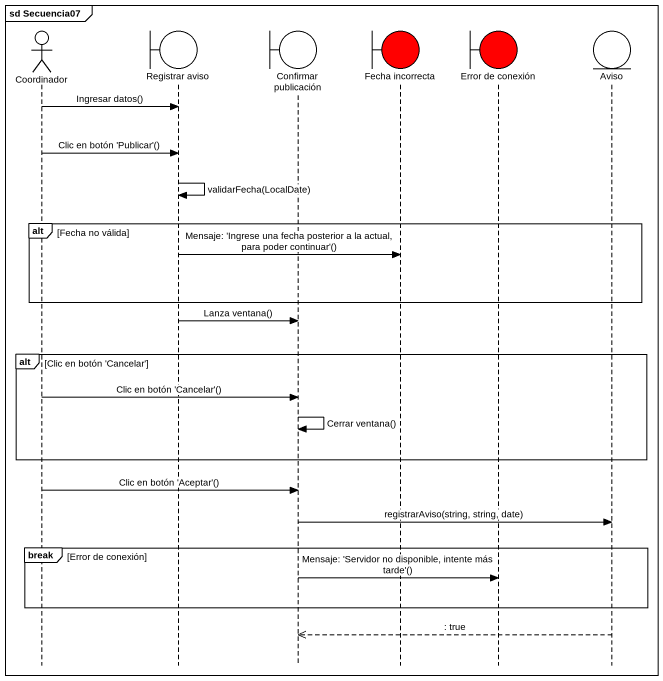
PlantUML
@startuml
mainframe sd Secuencia07
hide footbox
actor Coordinador
boundary "Registrar aviso" as Registrar_aviso
boundary "Confirmar publicación" as Confirmar_publicación
boundary "Fecha incorrecta" as Fecha_incorrecta #FF0000
boundary "Error de conexión" as Error_de_conexión #FF0000
entity Aviso

Coordinador -> Registrar_aviso : Ingresar datos()
Coordinador -> Registrar_aviso : Clic en botón 'Publicar'()
Registrar_aviso -> Registrar_aviso : validarFecha(LocalDate)
alt Fecha no válida
  Registrar_aviso -> Fecha_incorrecta : Mensaje: 'Ingrese una fecha posterior a la actual, para poder continuar'()
end
Registrar_aviso -> Confirmar_publicación : Lanza ventana()
alt Clic en botón 'Cancelar'
  Coordinador -> Confirmar_publicación : Clic en botón 'Cancelar'()
  Confirmar_publicación -> Confirmar_publicación : Cerrar ventana()
end
Coordinador -> Confirmar_publicación : Clic en botón 'Aceptar'()
Confirmar_publicación -> Aviso : registrarAviso(string, string, date)
break Error de conexión
  Confirmar_publicación -> Error_de_conexión : Mensaje: 'Servidor no disponible, intente más tarde'()
end
Aviso -->> Confirmar_publicación : : true
@enduml
